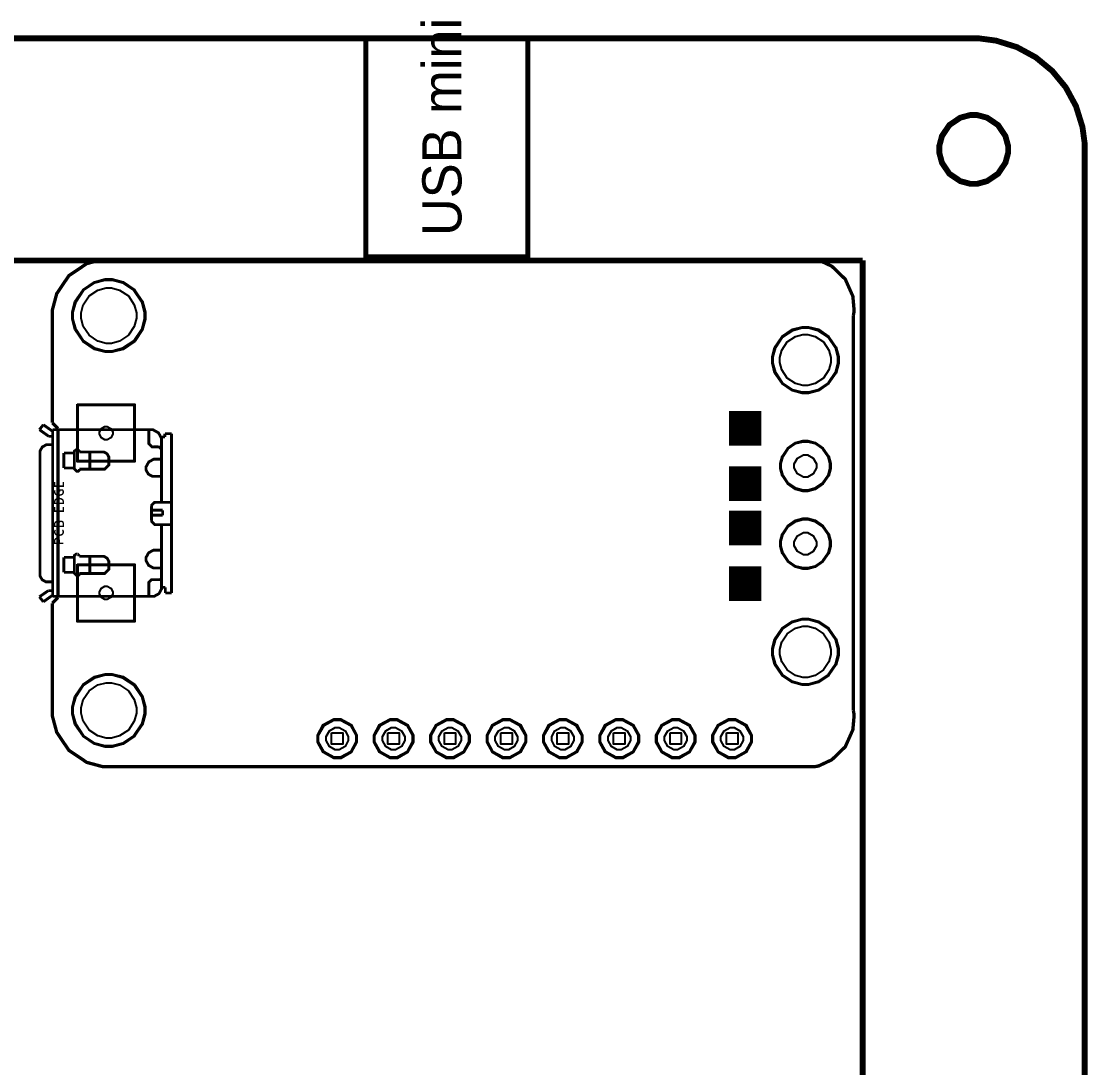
# Model space of a CAD drawing. Extents: x 0 to 4.73, y 0 to 4.02.
# Drawn here: x 2.844 to 4.735, y 1.855 to 3.71 of the extents above; entities that cross this region are included whole.
import ezdxf

# ---------------------------------------------------------------- set-up
doc = ezdxf.new("R2010")
doc.units = 0
doc.layers.get('0').update_dxf_attribs({"linetype": 'CONTINUOUS'})

msp = doc.modelspace()

# ---------------------------------------------------------------- linework, layer by layer
at = {"color": 0, "const_width": 0.010417}
for points in [[(0.20204, 3.68001), (4.53276, 3.68001)], [(4.7296, 3.48318), (4.7296, 3.49311), (4.72558, 3.52289), (4.71408, 3.55985), (4.69596, 3.59326), (4.67193, 3.6224), (4.64279, 3.64643), (4.60938, 3.66456), (4.57243, 3.67606), (4.54264, 3.68001), (4.53276, 3.68001)], [(4.7296, 3.48318), (4.7296, 0.333604)], [(0.398926, 3.28635), (4.33594, 3.28635)], [(4.33594, 3.28635), (4.33594, 0.530436)]]:
    msp.add_lwpolyline(points, dxfattribs=at)
at = {"color": 52, "const_width": 0.009}
msp.add_lwpolyline([(3.45508, 3.29292), (3.45508, 3.68072), (3.74246, 3.68072), (3.74246, 3.29292), (3.45508, 3.29292)], close=True, dxfattribs=at)
at = {"color": 0, "const_width": 0.010417}
msp.add_lwpolyline([(4.59381, 3.48318), (4.59381, 3.48915), (4.58897, 3.50694), (4.5759, 3.52636), (4.55647, 3.53944), (4.53868, 3.54422), (4.53276, 3.54422), (4.52681, 3.54422), (4.509, 3.53944), (4.48958, 3.52636), (4.47651, 3.50694), (4.47174, 3.48915), (4.47174, 3.48318), (4.47174, 3.47726), (4.47651, 3.45947), (4.48958, 3.44006), (4.509, 3.42697), (4.52681, 3.42215), (4.53276, 3.42215), (4.53868, 3.42215), (4.55647, 3.42697), (4.5759, 3.44006), (4.58897, 3.45947), (4.59381, 3.47726), (4.59381, 3.48318)], close=True, dxfattribs=at)
at = {"color": 52, "const_width": 0.005906}
for points in [[(2.9994, 3.28857), (2.98964, 3.28857), (2.96044, 3.28076), (2.92865, 3.25933), (2.90717, 3.22754), (2.89936, 3.19835), (2.89936, 3.18858)], [(4.24935, 3.28857), (2.99935, 3.28857)], [(4.31939, 3.18858), (4.32081, 3.19689), (4.31853, 3.22287), (4.30507, 3.2531), (4.28131, 3.2761), (4.25765, 3.28717), (4.2494, 3.28857)], [(2.89936, 3.18858), (2.89936, 2.99858)], [(4.31933, 2.48856), (4.31933, 3.18858)], [(2.89936, 2.99858), (2.90935, 2.98856)], [(2.90935, 2.98856), (2.90935, 2.68858)], [(2.90935, 2.68858), (2.89936, 2.67854)], [(2.89936, 2.67854), (2.89936, 2.48856)], [(2.89936, 2.48856), (2.89936, 2.47885), (2.90717, 2.44965), (2.92865, 2.41786), (2.96044, 2.39643), (2.98964, 2.38857), (2.9994, 2.38857)], [(4.2494, 2.38857), (4.25765, 2.39003), (4.28131, 2.4011), (4.30507, 2.4241), (4.31853, 2.45432), (4.32081, 2.48031), (4.31939, 2.48856)], [(2.99935, 2.38857), (4.24935, 2.38857)]]:
    msp.add_lwpolyline(points, dxfattribs=at)
at = {"color": 54}
for points in [[(3.0644, 3.18858), (3.0644, 3.18229), (3.05925, 3.16331), (3.04531, 3.14264), (3.02468, 3.12875), (3.00569, 3.12358), (2.9994, 3.12358), (2.99306, 3.12358), (2.97407, 3.12875), (2.9534, 3.14264), (2.93951, 3.16331), (2.9344, 3.18229), (2.9344, 3.18858), (2.9344, 3.19493), (2.93951, 3.21392), (2.9534, 3.23454), (2.97407, 3.24849), (2.99306, 3.25358), (2.9994, 3.25358), (3.00569, 3.25358), (3.02468, 3.24849), (3.04531, 3.23454), (3.05925, 3.21392), (3.0644, 3.19493), (3.0644, 3.18858)], [(3.06239, 3.18858), (3.06239, 3.18251), (3.0574, 3.16411), (3.04389, 3.1441), (3.02387, 3.13058), (3.00549, 3.1256), (2.9994, 3.1256), (2.99322, 3.1256), (2.97483, 3.13058), (2.95481, 3.1441), (2.94135, 3.16411), (2.93642, 3.18251), (2.93642, 3.18858), (2.93642, 3.19472), (2.94135, 3.21311), (2.95481, 3.23313), (2.97483, 3.24664), (2.99322, 3.25157), (2.9994, 3.25157), (3.00549, 3.25157), (3.02387, 3.24664), (3.04389, 3.23313), (3.0574, 3.21311), (3.06239, 3.19472), (3.06239, 3.18858)], [(3.06239, 3.18858), (3.06239, 3.18251), (3.0574, 3.16411), (3.04389, 3.1441), (3.02387, 3.13058), (3.00549, 3.1256), (2.9994, 3.1256), (2.99322, 3.1256), (2.97483, 3.13058), (2.95481, 3.1441), (2.94135, 3.16411), (2.93642, 3.18251), (2.93642, 3.18858), (2.93642, 3.19472), (2.94135, 3.21311), (2.95481, 3.23313), (2.97483, 3.24664), (2.99322, 3.25157), (2.9994, 3.25157), (3.00549, 3.25157), (3.02387, 3.24664), (3.04389, 3.23313), (3.0574, 3.21311), (3.06239, 3.19472), (3.06239, 3.18858)], [(4.29346, 3.10975), (4.29346, 3.104), (4.28879, 3.08675), (4.27615, 3.06799), (4.25738, 3.05533), (4.24013, 3.05067), (4.23438, 3.05067), (4.22863, 3.05067), (4.21137, 3.05533), (4.1926, 3.06799), (4.1799, 3.08675), (4.17529, 3.104), (4.17529, 3.10975), (4.17529, 3.1155), (4.1799, 3.13276), (4.1926, 3.15153), (4.21137, 3.16422), (4.22863, 3.16883), (4.23438, 3.16883), (4.24013, 3.16883), (4.25738, 3.16422), (4.27615, 3.15153), (4.28879, 3.13276), (4.29346, 3.1155), (4.29346, 3.10975)], [(4.29144, 3.10975), (4.29144, 3.10422), (4.28694, 3.08751), (4.27468, 3.06939), (4.25657, 3.05713), (4.2399, 3.05263), (4.23438, 3.05263), (4.22879, 3.05263), (4.21213, 3.05713), (4.19401, 3.06939), (4.18175, 3.08751), (4.17731, 3.10422), (4.17731, 3.10975), (4.17731, 3.11535), (4.18175, 3.132), (4.19401, 3.15013), (4.21213, 3.16237), (4.22879, 3.16683), (4.23438, 3.16683), (4.2399, 3.16683), (4.25657, 3.16237), (4.27468, 3.15013), (4.28694, 3.132), (4.29144, 3.11535), (4.29144, 3.10975)], [(4.29144, 3.10975), (4.29144, 3.10422), (4.28694, 3.08751), (4.27468, 3.06939), (4.25657, 3.05713), (4.2399, 3.05263), (4.23438, 3.05263), (4.22879, 3.05263), (4.21213, 3.05713), (4.19401, 3.06939), (4.18175, 3.08751), (4.17731, 3.10422), (4.17731, 3.10975), (4.17731, 3.11535), (4.18175, 3.132), (4.19401, 3.15013), (4.21213, 3.16237), (4.22879, 3.16683), (4.23438, 3.16683), (4.2399, 3.16683), (4.25657, 3.16237), (4.27468, 3.15013), (4.28694, 3.132), (4.29144, 3.11535), (4.29144, 3.10975)], [(2.94336, 3.03157), (3.04574, 3.03157), (3.04574, 2.92919), (2.94336, 2.92919), (2.94336, 3.03157)], [(2.94536, 3.02957), (3.04372, 3.02957), (3.04372, 2.93115), (2.94536, 2.93115), (2.94536, 3.02957)], [(2.94536, 3.02957), (3.04372, 3.02957), (3.04372, 2.93115), (2.94536, 2.93115), (2.94536, 3.02957)], [(4.2794, 2.92193), (4.2794, 2.91758), (4.27582, 2.90446), (4.26617, 2.89014), (4.25185, 2.88053), (4.23872, 2.87696), (4.23438, 2.87696), (4.22999, 2.87696), (4.21685, 2.88053), (4.20253, 2.89014), (4.19293, 2.90446), (4.1894, 2.91758), (4.1894, 2.92193), (4.1894, 2.92632), (4.19293, 2.93946), (4.20253, 2.95378), (4.21685, 2.96343), (4.22999, 2.96696), (4.23438, 2.96696), (4.23872, 2.96696), (4.25185, 2.96343), (4.26617, 2.95378), (4.27582, 2.93946), (4.2794, 2.92632), (4.2794, 2.92193)], [(4.2774, 2.92193), (4.2774, 2.91775), (4.27399, 2.90522), (4.26476, 2.8916), (4.25108, 2.88238), (4.23856, 2.87896), (4.23438, 2.87896), (4.23014, 2.87896), (4.21761, 2.88238), (4.20394, 2.8916), (4.19476, 2.90522), (4.1914, 2.91775), (4.1914, 2.92193), (4.1914, 2.92617), (4.19476, 2.93869), (4.20394, 2.95236), (4.21761, 2.96158), (4.23014, 2.96496), (4.23438, 2.96496), (4.23856, 2.96496), (4.25108, 2.96158), (4.26476, 2.95236), (4.27399, 2.93869), (4.2774, 2.92617), (4.2774, 2.92193)], [(4.2774, 2.92193), (4.2774, 2.91775), (4.27399, 2.90522), (4.26476, 2.8916), (4.25108, 2.88238), (4.23856, 2.87896), (4.23438, 2.87896), (4.23014, 2.87896), (4.21761, 2.88238), (4.20394, 2.8916), (4.19476, 2.90522), (4.1914, 2.91775), (4.1914, 2.92193), (4.1914, 2.92617), (4.19476, 2.93869), (4.20394, 2.95236), (4.21761, 2.96158), (4.23014, 2.96496), (4.23438, 2.96496), (4.23856, 2.96496), (4.25108, 2.96158), (4.26476, 2.95236), (4.27399, 2.93869), (4.2774, 2.92617), (4.2774, 2.92193)], [(4.2794, 2.78413), (4.2794, 2.77979), (4.27582, 2.76665), (4.26617, 2.75233), (4.25185, 2.74274), (4.23872, 2.73915), (4.23438, 2.73915), (4.22999, 2.73915), (4.21685, 2.74274), (4.20253, 2.75233), (4.19293, 2.76665), (4.1894, 2.77979), (4.1894, 2.78413), (4.1894, 2.78851), (4.19293, 2.80165), (4.20253, 2.81597), (4.21685, 2.82563), (4.22999, 2.82915), (4.23438, 2.82915), (4.23872, 2.82915), (4.25185, 2.82563), (4.26617, 2.81597), (4.27582, 2.80165), (4.2794, 2.78851), (4.2794, 2.78413)], [(4.2774, 2.78413), (4.2774, 2.77994), (4.27399, 2.76742), (4.26476, 2.75379), (4.25108, 2.74457), (4.23856, 2.74115), (4.23438, 2.74115), (4.23014, 2.74115), (4.21761, 2.74457), (4.20394, 2.75379), (4.19476, 2.76742), (4.1914, 2.77994), (4.1914, 2.78413), (4.1914, 2.78836), (4.19476, 2.80089), (4.20394, 2.81456), (4.21761, 2.82379), (4.23014, 2.82715), (4.23438, 2.82715), (4.23856, 2.82715), (4.25108, 2.82379), (4.26476, 2.81456), (4.27399, 2.80089), (4.2774, 2.78836), (4.2774, 2.78413)], [(4.2774, 2.78413), (4.2774, 2.77994), (4.27399, 2.76742), (4.26476, 2.75379), (4.25108, 2.74457), (4.23856, 2.74115), (4.23438, 2.74115), (4.23014, 2.74115), (4.21761, 2.74457), (4.20394, 2.75379), (4.19476, 2.76742), (4.1914, 2.77994), (4.1914, 2.78413), (4.1914, 2.78836), (4.19476, 2.80089), (4.20394, 2.81456), (4.21761, 2.82379), (4.23014, 2.82715), (4.23438, 2.82715), (4.23856, 2.82715), (4.25108, 2.82379), (4.26476, 2.81456), (4.27399, 2.80089), (4.2774, 2.78836), (4.2774, 2.78413)], [(2.94336, 2.74804), (3.04574, 2.74804), (3.04574, 2.64567), (2.94336, 2.64567), (2.94336, 2.74804)], [(2.94536, 2.7461), (3.04372, 2.7461), (3.04372, 2.64768), (2.94536, 2.64768), (2.94536, 2.7461)], [(2.94536, 2.7461), (3.04372, 2.7461), (3.04372, 2.64768), (2.94536, 2.64768), (2.94536, 2.7461)], [(4.29346, 2.59239), (4.29346, 2.58669), (4.28879, 2.56944), (4.27615, 2.55067), (4.25738, 2.53797), (4.24013, 2.53331), (4.23438, 2.53331), (4.22863, 2.53331), (4.21137, 2.53797), (4.1926, 2.55067), (4.1799, 2.56944), (4.17529, 2.58669), (4.17529, 2.59239), (4.17529, 2.59819), (4.1799, 2.61546), (4.1926, 2.63422), (4.21137, 2.64686), (4.22863, 2.65147), (4.23438, 2.65147), (4.24013, 2.65147), (4.25738, 2.64686), (4.27615, 2.63422), (4.28879, 2.61546), (4.29346, 2.59819), (4.29346, 2.59239)], [(4.29144, 2.59239), (4.29144, 2.58686), (4.28694, 2.57021), (4.27468, 2.55208), (4.25657, 2.53982), (4.2399, 2.53532), (4.23438, 2.53532), (4.22879, 2.53532), (4.21213, 2.53982), (4.19401, 2.55208), (4.18175, 2.57021), (4.17731, 2.58686), (4.17731, 2.59239), (4.17731, 2.59799), (4.18175, 2.61464), (4.19401, 2.63282), (4.21213, 2.64507), (4.22879, 2.64953), (4.23438, 2.64953), (4.2399, 2.64953), (4.25657, 2.64507), (4.27468, 2.63282), (4.28694, 2.61464), (4.29144, 2.59799), (4.29144, 2.59239)], [(4.29144, 2.59239), (4.29144, 2.58686), (4.28694, 2.57021), (4.27468, 2.55208), (4.25657, 2.53982), (4.2399, 2.53532), (4.23438, 2.53532), (4.22879, 2.53532), (4.21213, 2.53982), (4.19401, 2.55208), (4.18175, 2.57021), (4.17731, 2.58686), (4.17731, 2.59239), (4.17731, 2.59799), (4.18175, 2.61464), (4.19401, 2.63282), (4.21213, 2.64507), (4.22879, 2.64953), (4.23438, 2.64953), (4.2399, 2.64953), (4.25657, 2.64507), (4.27468, 2.63282), (4.28694, 2.61464), (4.29144, 2.59799), (4.29144, 2.59239)], [(3.0644, 2.48856), (3.0644, 2.48226), (3.05925, 2.46326), (3.04531, 2.44265), (3.02468, 2.42871), (3.00569, 2.42356), (2.9994, 2.42356), (2.99306, 2.42356), (2.97407, 2.42871), (2.9534, 2.44265), (2.93951, 2.46326), (2.9344, 2.48226), (2.9344, 2.48856), (2.9344, 2.4949), (2.93951, 2.51389), (2.9534, 2.53456), (2.97407, 2.54844), (2.99306, 2.55354), (2.9994, 2.55354), (3.00569, 2.55354), (3.02468, 2.54844), (3.04531, 2.53456), (3.05925, 2.51389), (3.0644, 2.4949), (3.0644, 2.48856)], [(3.06239, 2.48856), (3.06239, 2.48247), (3.0574, 2.46408), (3.04389, 2.44407), (3.02387, 2.43056), (3.00549, 2.42557), (2.9994, 2.42557), (2.99322, 2.42557), (2.97483, 2.43056), (2.95481, 2.44407), (2.94135, 2.46408), (2.93642, 2.48247), (2.93642, 2.48856), (2.93642, 2.49474), (2.94135, 2.51313), (2.95481, 2.53315), (2.97483, 2.5466), (2.99322, 2.55154), (2.9994, 2.55154), (3.00549, 2.55154), (3.02387, 2.5466), (3.04389, 2.53315), (3.0574, 2.51313), (3.06239, 2.49474), (3.06239, 2.48856)], [(3.06239, 2.48856), (3.06239, 2.48247), (3.0574, 2.46408), (3.04389, 2.44407), (3.02387, 2.43056), (3.00549, 2.42557), (2.9994, 2.42557), (2.99322, 2.42557), (2.97483, 2.43056), (2.95481, 2.44407), (2.94135, 2.46408), (2.93642, 2.48247), (2.93642, 2.48856), (2.93642, 2.49474), (2.94135, 2.51313), (2.95481, 2.53315), (2.97483, 2.5466), (2.99322, 2.55154), (2.9994, 2.55154), (3.00549, 2.55154), (3.02387, 2.5466), (3.04389, 2.53315), (3.0574, 2.51313), (3.06239, 2.49474), (3.06239, 2.48856)], [(3.4394, 2.43858), (3.4394, 2.4324), (3.42914, 2.41385), (3.4106, 2.4036), (3.4044, 2.4036), (3.39817, 2.4036), (3.37961, 2.41385), (3.36936, 2.4324), (3.36936, 2.43858), (3.36936, 2.44476), (3.37961, 2.46332), (3.39817, 2.47358), (3.4044, 2.47358), (3.4106, 2.47358), (3.42914, 2.46332), (3.4394, 2.44476), (3.4394, 2.43858)], [(3.43739, 2.43858), (3.43739, 2.43278), (3.42768, 2.41525), (3.41021, 2.4056), (3.4044, 2.4056), (3.39854, 2.4056), (3.38103, 2.41525), (3.37136, 2.43278), (3.37136, 2.43858), (3.37136, 2.44444), (3.38103, 2.46192), (3.39854, 2.47157), (3.4044, 2.47157), (3.41021, 2.47157), (3.42768, 2.46192), (3.43739, 2.44444), (3.43739, 2.43858)], [(3.43739, 2.43858), (3.43739, 2.43278), (3.42768, 2.41525), (3.41021, 2.4056), (3.4044, 2.4056), (3.39854, 2.4056), (3.38103, 2.41525), (3.37136, 2.43278), (3.37136, 2.43858), (3.37136, 2.44444), (3.38103, 2.46192), (3.39854, 2.47157), (3.4044, 2.47157), (3.41021, 2.47157), (3.42768, 2.46192), (3.43739, 2.44444), (3.43739, 2.43858)], [(3.53939, 2.43858), (3.53939, 2.4324), (3.52914, 2.41385), (3.51058, 2.4036), (3.50439, 2.4036), (3.49815, 2.4036), (3.4796, 2.41385), (3.4694, 2.4324), (3.4694, 2.43858), (3.4694, 2.44476), (3.4796, 2.46332), (3.49815, 2.47358), (3.50439, 2.47358), (3.51058, 2.47358), (3.52914, 2.46332), (3.53939, 2.44476), (3.53939, 2.43858)], [(3.53737, 2.43858), (3.53737, 2.43278), (3.52772, 2.41525), (3.51019, 2.4056), (3.50439, 2.4056), (3.49854, 2.4056), (3.48101, 2.41525), (3.47136, 2.43278), (3.47136, 2.43858), (3.47136, 2.44444), (3.48101, 2.46192), (3.49854, 2.47157), (3.50439, 2.47157), (3.51019, 2.47157), (3.52772, 2.46192), (3.53737, 2.44444), (3.53737, 2.43858)], [(3.53737, 2.43858), (3.53737, 2.43278), (3.52772, 2.41525), (3.51019, 2.4056), (3.50439, 2.4056), (3.49854, 2.4056), (3.48101, 2.41525), (3.47136, 2.43278), (3.47136, 2.43858), (3.47136, 2.44444), (3.48101, 2.46192), (3.49854, 2.47157), (3.50439, 2.47157), (3.51019, 2.47157), (3.52772, 2.46192), (3.53737, 2.44444), (3.53737, 2.43858)], [(3.63938, 2.43858), (3.63938, 2.4324), (3.62912, 2.41385), (3.61057, 2.4036), (3.60439, 2.4036), (3.59819, 2.4036), (3.57964, 2.41385), (3.56939, 2.4324), (3.56939, 2.43858), (3.56939, 2.44476), (3.57964, 2.46332), (3.59819, 2.47358), (3.60439, 2.47358), (3.61057, 2.47358), (3.62912, 2.46332), (3.63938, 2.44476), (3.63938, 2.43858)], [(3.63737, 2.43858), (3.63737, 2.43278), (3.62771, 2.41525), (3.61019, 2.4056), (3.60439, 2.4056), (3.59853, 2.4056), (3.58106, 2.41525), (3.5714, 2.43278), (3.5714, 2.43858), (3.5714, 2.44444), (3.58106, 2.46192), (3.59853, 2.47157), (3.60439, 2.47157), (3.61019, 2.47157), (3.62771, 2.46192), (3.63737, 2.44444), (3.63737, 2.43858)], [(3.63737, 2.43858), (3.63737, 2.43278), (3.62771, 2.41525), (3.61019, 2.4056), (3.60439, 2.4056), (3.59853, 2.4056), (3.58106, 2.41525), (3.5714, 2.43278), (3.5714, 2.43858), (3.5714, 2.44444), (3.58106, 2.46192), (3.59853, 2.47157), (3.60439, 2.47157), (3.61019, 2.47157), (3.62771, 2.46192), (3.63737, 2.44444), (3.63737, 2.43858)], [(3.73936, 2.43858), (3.73936, 2.4324), (3.72911, 2.41385), (3.71056, 2.4036), (3.70437, 2.4036), (3.69819, 2.4036), (3.67964, 2.41385), (3.66938, 2.4324), (3.66938, 2.43858), (3.66938, 2.44476), (3.67964, 2.46332), (3.69819, 2.47358), (3.70437, 2.47358), (3.71056, 2.47358), (3.72911, 2.46332), (3.73936, 2.44476), (3.73936, 2.43858)], [(3.73736, 2.43858), (3.73736, 2.43278), (3.72771, 2.41525), (3.71018, 2.4056), (3.70437, 2.4056), (3.69851, 2.4056), (3.68104, 2.41525), (3.67139, 2.43278), (3.67139, 2.43858), (3.67139, 2.44444), (3.68104, 2.46192), (3.69851, 2.47157), (3.70437, 2.47157), (3.71018, 2.47157), (3.72771, 2.46192), (3.73736, 2.44444), (3.73736, 2.43858)], [(3.73736, 2.43858), (3.73736, 2.43278), (3.72771, 2.41525), (3.71018, 2.4056), (3.70437, 2.4056), (3.69851, 2.4056), (3.68104, 2.41525), (3.67139, 2.43278), (3.67139, 2.43858), (3.67139, 2.44444), (3.68104, 2.46192), (3.69851, 2.47157), (3.70437, 2.47157), (3.71018, 2.47157), (3.72771, 2.46192), (3.73736, 2.44444), (3.73736, 2.43858)], [(3.83936, 2.43858), (3.83936, 2.4324), (3.8291, 2.41385), (3.81054, 2.4036), (3.80436, 2.4036), (3.79818, 2.4036), (3.77962, 2.41385), (3.76937, 2.4324), (3.76937, 2.43858), (3.76937, 2.44476), (3.77962, 2.46332), (3.79818, 2.47358), (3.80436, 2.47358), (3.81054, 2.47358), (3.8291, 2.46332), (3.83936, 2.44476), (3.83936, 2.43858)], [(3.8374, 2.43858), (3.8374, 2.43278), (3.82769, 2.41525), (3.81017, 2.4056), (3.80436, 2.4056), (3.7985, 2.4056), (3.78103, 2.41525), (3.77138, 2.43278), (3.77138, 2.43858), (3.77138, 2.44444), (3.78103, 2.46192), (3.7985, 2.47157), (3.80436, 2.47157), (3.81017, 2.47157), (3.82769, 2.46192), (3.8374, 2.44444), (3.8374, 2.43858)], [(3.8374, 2.43858), (3.8374, 2.43278), (3.82769, 2.41525), (3.81017, 2.4056), (3.80436, 2.4056), (3.7985, 2.4056), (3.78103, 2.41525), (3.77138, 2.43278), (3.77138, 2.43858), (3.77138, 2.44444), (3.78103, 2.46192), (3.7985, 2.47157), (3.80436, 2.47157), (3.81017, 2.47157), (3.82769, 2.46192), (3.8374, 2.44444), (3.8374, 2.43858)], [(3.9394, 2.43858), (3.9394, 2.4324), (3.92914, 2.41385), (3.9106, 2.4036), (3.9044, 2.4036), (3.89817, 2.4036), (3.87961, 2.41385), (3.86936, 2.4324), (3.86936, 2.43858), (3.86936, 2.44476), (3.87961, 2.46332), (3.89817, 2.47358), (3.9044, 2.47358), (3.9106, 2.47358), (3.92914, 2.46332), (3.9394, 2.44476), (3.9394, 2.43858)], [(3.93739, 2.43858), (3.93739, 2.43278), (3.92768, 2.41525), (3.91021, 2.4056), (3.9044, 2.4056), (3.89854, 2.4056), (3.88103, 2.41525), (3.87136, 2.43278), (3.87136, 2.43858), (3.87136, 2.44444), (3.88103, 2.46192), (3.89854, 2.47157), (3.9044, 2.47157), (3.91021, 2.47157), (3.92768, 2.46192), (3.93739, 2.44444), (3.93739, 2.43858)], [(3.93739, 2.43858), (3.93739, 2.43278), (3.92768, 2.41525), (3.91021, 2.4056), (3.9044, 2.4056), (3.89854, 2.4056), (3.88103, 2.41525), (3.87136, 2.43278), (3.87136, 2.43858), (3.87136, 2.44444), (3.88103, 2.46192), (3.89854, 2.47157), (3.9044, 2.47157), (3.91021, 2.47157), (3.92768, 2.46192), (3.93739, 2.44444), (3.93739, 2.43858)], [(4.03939, 2.43858), (4.03939, 2.4324), (4.02914, 2.41385), (4.01058, 2.4036), (4.00439, 2.4036), (3.99815, 2.4036), (3.9796, 2.41385), (3.9694, 2.4324), (3.9694, 2.43858), (3.9694, 2.44476), (3.9796, 2.46332), (3.99815, 2.47358), (4.00439, 2.47358), (4.01058, 2.47358), (4.02914, 2.46332), (4.03939, 2.44476), (4.03939, 2.43858)], [(4.03738, 2.43858), (4.03738, 2.43278), (4.02772, 2.41525), (4.01019, 2.4056), (4.00439, 2.4056), (3.99854, 2.4056), (3.98101, 2.41525), (3.97136, 2.43278), (3.97136, 2.43858), (3.97136, 2.44444), (3.98101, 2.46192), (3.99854, 2.47157), (4.00439, 2.47157), (4.01019, 2.47157), (4.02772, 2.46192), (4.03738, 2.44444), (4.03738, 2.43858)], [(4.03738, 2.43858), (4.03738, 2.43278), (4.02772, 2.41525), (4.01019, 2.4056), (4.00439, 2.4056), (3.99854, 2.4056), (3.98101, 2.41525), (3.97136, 2.43278), (3.97136, 2.43858), (3.97136, 2.44444), (3.98101, 2.46192), (3.99854, 2.47157), (4.00439, 2.47157), (4.01019, 2.47157), (4.02772, 2.46192), (4.03738, 2.44444), (4.03738, 2.43858)], [(4.13938, 2.43858), (4.13938, 2.4324), (4.12912, 2.41385), (4.11057, 2.4036), (4.10439, 2.4036), (4.09819, 2.4036), (4.07964, 2.41385), (4.06939, 2.4324), (4.06939, 2.43858), (4.06939, 2.44476), (4.07964, 2.46332), (4.09819, 2.47358), (4.10439, 2.47358), (4.11057, 2.47358), (4.12912, 2.46332), (4.13938, 2.44476), (4.13938, 2.43858)], [(4.13737, 2.43858), (4.13737, 2.43278), (4.12771, 2.41525), (4.11019, 2.4056), (4.10439, 2.4056), (4.09853, 2.4056), (4.08106, 2.41525), (4.0714, 2.43278), (4.0714, 2.43858), (4.0714, 2.44444), (4.08106, 2.46192), (4.09853, 2.47157), (4.10439, 2.47157), (4.11019, 2.47157), (4.12771, 2.46192), (4.13737, 2.44444), (4.13737, 2.43858)], [(4.13737, 2.43858), (4.13737, 2.43278), (4.12771, 2.41525), (4.11019, 2.4056), (4.10439, 2.4056), (4.09853, 2.4056), (4.08106, 2.41525), (4.0714, 2.43278), (4.0714, 2.43858), (4.0714, 2.44444), (4.08106, 2.46192), (4.09853, 2.47157), (4.10439, 2.47157), (4.11019, 2.47157), (4.12771, 2.46192), (4.13737, 2.44444), (4.13737, 2.43858)]]:
    msp.add_lwpolyline(points, close=True, dxfattribs=at)
at = {"color": 7}
for points in [[(3.04861, 3.18858), (3.04861, 3.18381), (3.04471, 3.16943), (3.03418, 3.15381), (3.01856, 3.14328), (3.00418, 3.13938), (2.9994, 3.13938), (2.99457, 3.13938), (2.98019, 3.14328), (2.96457, 3.15381), (2.95404, 3.16943), (2.95019, 3.18381), (2.95019, 3.18858), (2.95019, 3.19342), (2.95404, 3.20779), (2.96457, 3.22342), (2.98019, 3.23394), (2.99457, 3.23779), (2.9994, 3.23779), (3.00418, 3.23779), (3.01856, 3.23394), (3.03418, 3.22342), (3.04471, 3.20779), (3.04861, 3.19342), (3.04861, 3.18858)], [(3.04861, 3.18858), (3.04861, 3.18381), (3.04471, 3.16943), (3.03418, 3.15381), (3.01856, 3.14328), (3.00418, 3.13938), (2.9994, 3.13938), (2.99457, 3.13938), (2.98019, 3.14328), (2.96457, 3.15381), (2.95404, 3.16943), (2.95019, 3.18381), (2.95019, 3.18858), (2.95019, 3.19342), (2.95404, 3.20779), (2.96457, 3.22342), (2.98019, 3.23394), (2.99457, 3.23779), (2.9994, 3.23779), (3.00418, 3.23779), (3.01856, 3.23394), (3.03418, 3.22342), (3.04471, 3.20779), (3.04861, 3.19342), (3.04861, 3.18858)], [(4.27968, 3.10975), (4.27968, 3.10536), (4.2761, 3.09218), (4.26639, 3.07775), (4.25196, 3.06803), (4.23876, 3.06446), (4.23438, 3.06446), (4.22993, 3.06446), (4.21674, 3.06803), (4.20236, 3.07775), (4.19265, 3.09218), (4.18913, 3.10536), (4.18913, 3.10975), (4.18913, 3.11421), (4.19265, 3.12739), (4.20236, 3.14176), (4.21674, 3.15147), (4.22993, 3.155), (4.23438, 3.155), (4.23876, 3.155), (4.25196, 3.15147), (4.26639, 3.14176), (4.2761, 3.12739), (4.27968, 3.11421), (4.27968, 3.10975)], [(4.27968, 3.10975), (4.27968, 3.10536), (4.2761, 3.09218), (4.26639, 3.07775), (4.25196, 3.06803), (4.23876, 3.06446), (4.23438, 3.06446), (4.22993, 3.06446), (4.21674, 3.06803), (4.20236, 3.07775), (4.19265, 3.09218), (4.18913, 3.10536), (4.18913, 3.10975), (4.18913, 3.11421), (4.19265, 3.12739), (4.20236, 3.14176), (4.21674, 3.15147), (4.22993, 3.155), (4.23438, 3.155), (4.23876, 3.155), (4.25196, 3.15147), (4.26639, 3.14176), (4.2761, 3.12739), (4.27968, 3.11421), (4.27968, 3.10975)], [(4.14638, 2.98888), (4.14638, 2.98562), (4.1409, 2.97569), (4.13097, 2.97017), (4.12771, 2.97017), (4.12435, 2.97017), (4.11442, 2.97569), (4.109, 2.98562), (4.109, 2.98888), (4.109, 2.99219), (4.11442, 3.00211), (4.12435, 3.0076), (4.12771, 3.0076), (4.13097, 3.0076), (4.1409, 3.00211), (4.14638, 2.99219), (4.14638, 2.98888)], [(4.14638, 2.98888), (4.14638, 2.98562), (4.1409, 2.97569), (4.13097, 2.97017), (4.12771, 2.97017), (4.12435, 2.97017), (4.11442, 2.97569), (4.109, 2.98562), (4.109, 2.98888), (4.109, 2.99219), (4.11442, 3.00211), (4.12435, 3.0076), (4.12771, 3.0076), (4.13097, 3.0076), (4.1409, 3.00211), (4.14638, 2.99219), (4.14638, 2.98888)], [(3.0064, 2.98031), (3.0064, 2.97825), (3.00293, 2.97194), (2.99664, 2.96847), (2.99457, 2.96847), (2.99246, 2.96847), (2.98622, 2.97194), (2.98275, 2.97825), (2.98275, 2.98031), (2.98275, 2.98242), (2.98622, 2.98867), (2.99246, 2.99214), (2.99457, 2.99214), (2.99664, 2.99214), (3.00293, 2.98867), (3.0064, 2.98242), (3.0064, 2.98031)], [(3.0064, 2.98031), (3.0064, 2.97825), (3.00293, 2.97194), (2.99664, 2.96847), (2.99457, 2.96847), (2.99246, 2.96847), (2.98622, 2.97194), (2.98275, 2.97825), (2.98275, 2.98031), (2.98275, 2.98242), (2.98622, 2.98867), (2.99246, 2.99214), (2.99457, 2.99214), (2.99664, 2.99214), (3.00293, 2.98867), (3.0064, 2.98242), (3.0064, 2.98031)], [(4.25407, 2.92193), (4.25407, 2.91846), (4.24826, 2.90804), (4.23785, 2.90224), (4.23438, 2.90224), (4.23085, 2.90224), (4.22043, 2.90804), (4.21468, 2.91846), (4.21468, 2.92193), (4.21468, 2.92546), (4.22043, 2.93587), (4.23085, 2.94162), (4.23438, 2.94162), (4.23785, 2.94162), (4.24826, 2.93587), (4.25407, 2.92546), (4.25407, 2.92193)], [(4.25407, 2.92193), (4.25407, 2.91846), (4.24826, 2.90804), (4.23785, 2.90224), (4.23438, 2.90224), (4.23085, 2.90224), (4.22043, 2.90804), (4.21468, 2.91846), (4.21468, 2.92193), (4.21468, 2.92546), (4.22043, 2.93587), (4.23085, 2.94162), (4.23438, 2.94162), (4.23785, 2.94162), (4.24826, 2.93587), (4.25407, 2.92546), (4.25407, 2.92193)], [(4.14638, 2.89046), (4.14638, 2.88715), (4.1409, 2.87722), (4.13097, 2.87175), (4.12771, 2.87175), (4.12435, 2.87175), (4.11442, 2.87722), (4.109, 2.88715), (4.109, 2.89046), (4.109, 2.89378), (4.11442, 2.90369), (4.12435, 2.90913), (4.12771, 2.90913), (4.13097, 2.90913), (4.1409, 2.90369), (4.14638, 2.89378), (4.14638, 2.89046)], [(4.14638, 2.89046), (4.14638, 2.88715), (4.1409, 2.87722), (4.13097, 2.87175), (4.12771, 2.87175), (4.12435, 2.87175), (4.11442, 2.87722), (4.109, 2.88715), (4.109, 2.89046), (4.109, 2.89378), (4.11442, 2.90369), (4.12435, 2.90913), (4.12771, 2.90913), (4.13097, 2.90913), (4.1409, 2.90369), (4.14638, 2.89378), (4.14638, 2.89046)], [(4.14638, 2.81168), (4.14638, 2.80843), (4.1409, 2.7985), (4.13097, 2.79303), (4.12771, 2.79303), (4.12435, 2.79303), (4.11442, 2.7985), (4.109, 2.80843), (4.109, 2.81168), (4.109, 2.81506), (4.11442, 2.82497), (4.12435, 2.8304), (4.12771, 2.8304), (4.13097, 2.8304), (4.1409, 2.82497), (4.14638, 2.81506), (4.14638, 2.81168)], [(4.14638, 2.81168), (4.14638, 2.80843), (4.1409, 2.7985), (4.13097, 2.79303), (4.12771, 2.79303), (4.12435, 2.79303), (4.11442, 2.7985), (4.109, 2.80843), (4.109, 2.81168), (4.109, 2.81506), (4.11442, 2.82497), (4.12435, 2.8304), (4.12771, 2.8304), (4.13097, 2.8304), (4.1409, 2.82497), (4.14638, 2.81506), (4.14638, 2.81168)], [(4.25407, 2.78413), (4.25407, 2.78065), (4.24826, 2.77024), (4.23785, 2.76443), (4.23438, 2.76443), (4.23085, 2.76443), (4.22043, 2.77024), (4.21468, 2.78065), (4.21468, 2.78413), (4.21468, 2.78765), (4.22043, 2.79807), (4.23085, 2.80382), (4.23438, 2.80382), (4.23785, 2.80382), (4.24826, 2.79807), (4.25407, 2.78765), (4.25407, 2.78413)], [(4.25407, 2.78413), (4.25407, 2.78065), (4.24826, 2.77024), (4.23785, 2.76443), (4.23438, 2.76443), (4.23085, 2.76443), (4.22043, 2.77024), (4.21468, 2.78065), (4.21468, 2.78413), (4.21468, 2.78765), (4.22043, 2.79807), (4.23085, 2.80382), (4.23438, 2.80382), (4.23785, 2.80382), (4.24826, 2.79807), (4.25407, 2.78765), (4.25407, 2.78413)], [(4.14638, 2.71326), (4.14638, 2.71001), (4.1409, 2.70008), (4.13097, 2.69456), (4.12771, 2.69456), (4.12435, 2.69456), (4.11442, 2.70008), (4.109, 2.71001), (4.109, 2.71326), (4.109, 2.71658), (4.11442, 2.72651), (4.12435, 2.73199), (4.12771, 2.73199), (4.13097, 2.73199), (4.1409, 2.72651), (4.14638, 2.71658), (4.14638, 2.71326)], [(4.14638, 2.71326), (4.14638, 2.71001), (4.1409, 2.70008), (4.13097, 2.69456), (4.12771, 2.69456), (4.12435, 2.69456), (4.11442, 2.70008), (4.109, 2.71001), (4.109, 2.71326), (4.109, 2.71658), (4.11442, 2.72651), (4.12435, 2.73199), (4.12771, 2.73199), (4.13097, 2.73199), (4.1409, 2.72651), (4.14638, 2.71658), (4.14638, 2.71326)], [(3.0064, 2.69683), (3.0064, 2.69476), (3.00293, 2.68853), (2.99664, 2.68506), (2.99457, 2.68506), (2.99246, 2.68506), (2.98622, 2.68853), (2.98275, 2.69476), (2.98275, 2.69683), (2.98275, 2.69894), (2.98622, 2.70518), (2.99246, 2.70865), (2.99457, 2.70865), (2.99664, 2.70865), (3.00293, 2.70518), (3.0064, 2.69894), (3.0064, 2.69683)], [(3.0064, 2.69683), (3.0064, 2.69476), (3.00293, 2.68853), (2.99664, 2.68506), (2.99457, 2.68506), (2.99246, 2.68506), (2.98622, 2.68853), (2.98275, 2.69476), (2.98275, 2.69683), (2.98275, 2.69894), (2.98622, 2.70518), (2.99246, 2.70865), (2.99457, 2.70865), (2.99664, 2.70865), (3.00293, 2.70518), (3.0064, 2.69894), (3.0064, 2.69683)], [(4.27968, 2.59239), (4.27968, 2.588), (4.2761, 2.57482), (4.26639, 2.56044), (4.25196, 2.55072), (4.23876, 2.54715), (4.23438, 2.54715), (4.22993, 2.54715), (4.21674, 2.55072), (4.20236, 2.56044), (4.19265, 2.57482), (4.18913, 2.588), (4.18913, 2.59239), (4.18913, 2.59685), (4.19265, 2.61003), (4.20236, 2.62446), (4.21674, 2.63417), (4.22993, 2.63769), (4.23438, 2.63769), (4.23876, 2.63769), (4.25196, 2.63417), (4.26639, 2.62446), (4.2761, 2.61003), (4.27968, 2.59685), (4.27968, 2.59239)], [(4.27968, 2.59239), (4.27968, 2.588), (4.2761, 2.57482), (4.26639, 2.56044), (4.25196, 2.55072), (4.23876, 2.54715), (4.23438, 2.54715), (4.22993, 2.54715), (4.21674, 2.55072), (4.20236, 2.56044), (4.19265, 2.57482), (4.18913, 2.588), (4.18913, 2.59239), (4.18913, 2.59685), (4.19265, 2.61003), (4.20236, 2.62446), (4.21674, 2.63417), (4.22993, 2.63769), (4.23438, 2.63769), (4.23876, 2.63769), (4.25196, 2.63417), (4.26639, 2.62446), (4.2761, 2.61003), (4.27968, 2.59685), (4.27968, 2.59239)], [(3.04861, 2.48856), (3.04861, 2.48378), (3.04471, 2.4694), (3.03418, 2.45378), (3.01856, 2.44325), (3.00418, 2.43935), (2.9994, 2.43935), (2.99457, 2.43935), (2.98019, 2.44325), (2.96457, 2.45378), (2.95404, 2.4694), (2.95019, 2.48378), (2.95019, 2.48856), (2.95019, 2.49337), (2.95404, 2.50776), (2.96457, 2.52339), (2.98019, 2.5339), (2.99457, 2.53776), (2.9994, 2.53776), (3.00418, 2.53776), (3.01856, 2.5339), (3.03418, 2.52339), (3.04471, 2.50776), (3.04861, 2.49337), (3.04861, 2.48856)], [(3.04861, 2.48856), (3.04861, 2.48378), (3.04471, 2.4694), (3.03418, 2.45378), (3.01856, 2.44325), (3.00418, 2.43935), (2.9994, 2.43935), (2.99457, 2.43935), (2.98019, 2.44325), (2.96457, 2.45378), (2.95404, 2.4694), (2.95019, 2.48378), (2.95019, 2.48856), (2.95019, 2.49337), (2.95404, 2.50776), (2.96457, 2.52339), (2.98019, 2.5339), (2.99457, 2.53776), (2.9994, 2.53776), (3.00418, 2.53776), (3.01856, 2.5339), (3.03418, 2.52339), (3.04471, 2.50776), (3.04861, 2.49337), (3.04861, 2.48856)], [(3.42404, 2.43858), (3.42404, 2.43511), (3.41829, 2.42469), (3.40788, 2.41889), (3.4044, 2.41889), (3.40088, 2.41889), (3.39046, 2.42469), (3.38471, 2.43511), (3.38471, 2.43858), (3.38471, 2.44211), (3.39046, 2.45253), (3.40088, 2.45828), (3.4044, 2.45828), (3.40788, 2.45828), (3.41829, 2.45253), (3.42404, 2.44211), (3.42404, 2.43858)], [(3.42404, 2.43858), (3.42404, 2.43511), (3.41829, 2.42469), (3.40788, 2.41889), (3.4044, 2.41889), (3.40088, 2.41889), (3.39046, 2.42469), (3.38471, 2.43511), (3.38471, 2.43858), (3.38471, 2.44211), (3.39046, 2.45253), (3.40088, 2.45828), (3.4044, 2.45828), (3.40788, 2.45828), (3.41829, 2.45253), (3.42404, 2.44211), (3.42404, 2.43858)], [(3.52408, 2.43858), (3.52408, 2.43511), (3.51828, 2.42469), (3.50786, 2.41889), (3.50439, 2.41889), (3.50088, 2.41889), (3.49046, 2.42469), (3.48469, 2.43511), (3.48469, 2.43858), (3.48469, 2.44211), (3.49046, 2.45253), (3.50088, 2.45828), (3.50439, 2.45828), (3.50786, 2.45828), (3.51828, 2.45253), (3.52408, 2.44211), (3.52408, 2.43858)], [(3.52408, 2.43858), (3.52408, 2.43511), (3.51828, 2.42469), (3.50786, 2.41889), (3.50439, 2.41889), (3.50088, 2.41889), (3.49046, 2.42469), (3.48469, 2.43511), (3.48469, 2.43858), (3.48469, 2.44211), (3.49046, 2.45253), (3.50088, 2.45828), (3.50439, 2.45828), (3.50786, 2.45828), (3.51828, 2.45253), (3.52408, 2.44211), (3.52408, 2.43858)], [(3.62408, 2.43858), (3.62408, 2.43511), (3.61828, 2.42469), (3.60786, 2.41889), (3.60439, 2.41889), (3.60086, 2.41889), (3.59044, 2.42469), (3.58469, 2.43511), (3.58469, 2.43858), (3.58469, 2.44211), (3.59044, 2.45253), (3.60086, 2.45828), (3.60439, 2.45828), (3.60786, 2.45828), (3.61828, 2.45253), (3.62408, 2.44211), (3.62408, 2.43858)], [(3.62408, 2.43858), (3.62408, 2.43511), (3.61828, 2.42469), (3.60786, 2.41889), (3.60439, 2.41889), (3.60086, 2.41889), (3.59044, 2.42469), (3.58469, 2.43511), (3.58469, 2.43858), (3.58469, 2.44211), (3.59044, 2.45253), (3.60086, 2.45828), (3.60439, 2.45828), (3.60786, 2.45828), (3.61828, 2.45253), (3.62408, 2.44211), (3.62408, 2.43858)], [(3.72407, 2.43858), (3.72407, 2.43511), (3.71826, 2.42469), (3.70785, 2.41889), (3.70437, 2.41889), (3.70085, 2.41889), (3.69043, 2.42469), (3.68468, 2.43511), (3.68468, 2.43858), (3.68468, 2.44211), (3.69043, 2.45253), (3.70085, 2.45828), (3.70437, 2.45828), (3.70785, 2.45828), (3.71826, 2.45253), (3.72407, 2.44211), (3.72407, 2.43858)], [(3.72407, 2.43858), (3.72407, 2.43511), (3.71826, 2.42469), (3.70785, 2.41889), (3.70437, 2.41889), (3.70085, 2.41889), (3.69043, 2.42469), (3.68468, 2.43511), (3.68468, 2.43858), (3.68468, 2.44211), (3.69043, 2.45253), (3.70085, 2.45828), (3.70437, 2.45828), (3.70785, 2.45828), (3.71826, 2.45253), (3.72407, 2.44211), (3.72407, 2.43858)], [(3.82406, 2.43858), (3.82406, 2.43511), (3.81825, 2.42469), (3.80783, 2.41889), (3.80436, 2.41889), (3.80089, 2.41889), (3.79047, 2.42469), (3.78472, 2.43511), (3.78472, 2.43858), (3.78472, 2.44211), (3.79047, 2.45253), (3.80089, 2.45828), (3.80436, 2.45828), (3.80783, 2.45828), (3.81825, 2.45253), (3.82406, 2.44211), (3.82406, 2.43858)], [(3.82406, 2.43858), (3.82406, 2.43511), (3.81825, 2.42469), (3.80783, 2.41889), (3.80436, 2.41889), (3.80089, 2.41889), (3.79047, 2.42469), (3.78472, 2.43511), (3.78472, 2.43858), (3.78472, 2.44211), (3.79047, 2.45253), (3.80089, 2.45828), (3.80436, 2.45828), (3.80783, 2.45828), (3.81825, 2.45253), (3.82406, 2.44211), (3.82406, 2.43858)], [(3.92404, 2.43858), (3.92404, 2.43511), (3.91829, 2.42469), (3.90788, 2.41889), (3.9044, 2.41889), (3.90088, 2.41889), (3.89046, 2.42469), (3.88471, 2.43511), (3.88471, 2.43858), (3.88471, 2.44211), (3.89046, 2.45253), (3.90088, 2.45828), (3.9044, 2.45828), (3.90788, 2.45828), (3.91829, 2.45253), (3.92404, 2.44211), (3.92404, 2.43858)], [(3.92404, 2.43858), (3.92404, 2.43511), (3.91829, 2.42469), (3.90788, 2.41889), (3.9044, 2.41889), (3.90088, 2.41889), (3.89046, 2.42469), (3.88471, 2.43511), (3.88471, 2.43858), (3.88471, 2.44211), (3.89046, 2.45253), (3.90088, 2.45828), (3.9044, 2.45828), (3.90788, 2.45828), (3.91829, 2.45253), (3.92404, 2.44211), (3.92404, 2.43858)], [(4.02408, 2.43858), (4.02408, 2.43511), (4.01828, 2.42469), (4.00786, 2.41889), (4.00439, 2.41889), (4.00087, 2.41889), (3.99046, 2.42469), (3.98469, 2.43511), (3.98469, 2.43858), (3.98469, 2.44211), (3.99046, 2.45253), (4.00087, 2.45828), (4.00439, 2.45828), (4.00786, 2.45828), (4.01828, 2.45253), (4.02408, 2.44211), (4.02408, 2.43858)], [(4.02408, 2.43858), (4.02408, 2.43511), (4.01828, 2.42469), (4.00786, 2.41889), (4.00439, 2.41889), (4.00087, 2.41889), (3.99046, 2.42469), (3.98469, 2.43511), (3.98469, 2.43858), (3.98469, 2.44211), (3.99046, 2.45253), (4.00087, 2.45828), (4.00439, 2.45828), (4.00786, 2.45828), (4.01828, 2.45253), (4.02408, 2.44211), (4.02408, 2.43858)], [(4.12408, 2.43858), (4.12408, 2.43511), (4.11828, 2.42469), (4.10786, 2.41889), (4.10439, 2.41889), (4.10086, 2.41889), (4.09044, 2.42469), (4.08469, 2.43511), (4.08469, 2.43858), (4.08469, 2.44211), (4.09044, 2.45253), (4.10086, 2.45828), (4.10439, 2.45828), (4.10786, 2.45828), (4.11828, 2.45253), (4.12408, 2.44211), (4.12408, 2.43858)], [(4.12408, 2.43858), (4.12408, 2.43511), (4.11828, 2.42469), (4.10786, 2.41889), (4.10439, 2.41889), (4.10086, 2.41889), (4.09044, 2.42469), (4.08469, 2.43511), (4.08469, 2.43858), (4.08469, 2.44211), (4.09044, 2.45253), (4.10086, 2.45828), (4.10439, 2.45828), (4.10786, 2.45828), (4.11828, 2.45253), (4.12408, 2.44211), (4.12408, 2.43858)]]:
    msp.add_lwpolyline(points, close=True, dxfattribs=at)
at = {"color": 54}
for points, const_width in [([(4.15636, 2.98888), (4.09896, 2.98888)], 0.061401), ([(4.15636, 2.98888), (4.09896, 2.98888)], 0.057402), ([(4.15636, 2.98888), (4.09896, 2.98888)], 0.057402), ([(4.15636, 2.89046), (4.09896, 2.89046)], 0.061401), ([(4.15636, 2.89046), (4.09896, 2.89046)], 0.057402), ([(4.15636, 2.89046), (4.09896, 2.89046)], 0.057402), ([(4.15636, 2.81179), (4.09896, 2.81179)], 0.061401), ([(4.15636, 2.81179), (4.09896, 2.81179)], 0.057402), ([(4.15636, 2.81179), (4.09896, 2.81179)], 0.057402), ([(4.15636, 2.71338), (4.09896, 2.71338)], 0.061401), ([(4.15636, 2.71338), (4.09896, 2.71338)], 0.057402), ([(4.15636, 2.71338), (4.09896, 2.71338)], 0.057402)]:
    msp.add_lwpolyline(points, dxfattribs=dict(at, const_width=const_width))
at = {"color": 253}
for points, const_width in [([(2.88336, 2.99507), (2.87646, 2.98628)], 0.005), ([(2.87646, 2.98628), (2.89312, 2.97444)], 0.005), ([(2.88336, 2.99507), (2.90007, 2.98329)], 0.005), ([(2.90007, 2.98628), (2.90007, 2.98329)], 0.005), ([(3.07422, 2.98628), (2.90007, 2.98628)], 0.005), ([(3.07036, 2.98529), (3.07036, 2.9636)], 0.005), ([(3.09299, 2.9675), (3.09299, 2.97086), (3.08751, 2.98079), (3.07758, 2.98622), (3.07433, 2.98622)], 0.005), ([(2.89312, 2.97444), (2.90007, 2.97444)], 0.005), ([(2.90007, 2.98329), (2.90007, 2.97444)], 0.005), ([(2.90007, 2.97444), (2.90007, 2.95969)], 0.005), ([(3.09293, 2.94988), (3.09293, 2.96756)], 0.005), ([(3.09397, 2.97347), (3.09885, 2.97347)], 0.005), ([(3.09885, 2.97939), (3.11062, 2.97939)], 0.005), ([(3.09885, 2.97347), (3.09885, 2.97939)], 0.005), ([(3.11062, 2.97939), (3.11062, 2.85736)], 0.005), ([(2.89122, 2.95964), (2.88878, 2.95964), (2.88146, 2.95562), (2.87744, 2.94829), (2.87744, 2.94586)], 0.005), ([(2.90007, 2.95969), (2.89117, 2.95969)], 0.005), ([(2.90007, 2.95969), (2.90007, 2.71658)], 0.005), ([(2.93842, 2.94488), (2.93842, 2.94786)], 0.005), ([(2.94243, 2.95079), (2.94194, 2.9509), (2.93853, 2.94829), (2.93847, 2.94781)], 0.005), ([(2.94233, 2.95085), (2.94336, 2.95085)], 0.005), ([(2.94732, 2.94683), (2.94732, 2.94786), (2.94439, 2.95079), (2.94342, 2.95079)], 0.005), ([(2.94726, 2.94689), (2.96593, 2.94689)], 0.005), ([(2.96593, 2.94689), (2.96593, 2.91737)], 0.005), ([(2.96593, 2.94689), (2.98867, 2.94689)], 0.005), ([(2.99951, 2.93604), (2.99951, 2.93799), (2.99631, 2.94368), (2.99056, 2.94683), (2.98867, 2.94683)], 0.005), ([(3.07036, 2.9636), (3.07036, 2.96164), (3.07622, 2.95574), (3.07824, 2.95574)], 0.005), ([(3.07824, 2.95578), (3.08703, 2.95578)], 0.005), ([(3.09299, 2.94982), (3.09299, 2.95133), (3.08854, 2.95574), (3.08708, 2.95574)], 0.005), ([(3.09293, 2.94988), (3.09293, 2.93707)], 0.005), ([(2.87744, 2.94586), (2.87744, 2.72939)], 0.005), ([(2.91976, 2.94488), (2.93842, 2.94488)], 0.005), ([(2.91976, 2.91835), (2.91976, 2.94488)], 0.005), ([(2.93842, 2.94488), (2.93842, 2.91737)], 0.005), ([(2.99946, 2.93608), (2.99946, 2.92617)], 0.005), ([(3.08219, 2.93403), (3.07921, 2.93403), (3.07032, 2.92914), (3.06543, 2.92031), (3.06543, 2.91732)], 0.005), ([(3.09006, 2.93408), (3.08214, 2.93408)], 0.005), ([(3.09006, 2.93403), (3.09076, 2.93403), (3.09299, 2.93631), (3.09299, 2.93701)], 0.005), ([(3.09293, 2.9036), (3.09293, 2.93707)], 0.005), ([(2.93842, 2.91835), (2.91976, 2.91835)], 0.005), ([(2.93847, 2.91829), (2.93847, 2.91683), (2.94287, 2.91237), (2.94439, 2.91237)], 0.005), ([(2.94439, 2.91237), (2.9451, 2.91237), (2.94732, 2.91465), (2.94732, 2.91536)], 0.005), ([(2.94726, 2.91639), (2.94726, 2.91536)], 0.005), ([(2.98964, 2.91639), (2.94726, 2.91639)], 0.005), ([(2.98964, 2.91635), (2.99208, 2.91635), (2.99951, 2.92372), (2.99951, 2.92617)], 0.005), ([(3.06543, 2.91732), (3.06543, 2.91493), (3.06944, 2.90761), (3.07676, 2.90354), (3.07921, 2.90354)], 0.005), ([(2.91872, 2.89328), (2.91872, 2.88607), (2.90354, 2.88607), (2.90354, 2.89328)], 0.00256), ([(3.07915, 2.9036), (3.09293, 2.9036)], 0.005), ([(3.09293, 2.85736), (3.09293, 2.9036)], 0.005), ([(2.90424, 2.87879), (2.90354, 2.87739), (2.90354, 2.87517), (2.90424, 2.87299), (2.90576, 2.87158), (2.90713, 2.87088), (2.91004, 2.87007), (2.91222, 2.87007), (2.91515, 2.87088), (2.91656, 2.87158), (2.91803, 2.87299), (2.91872, 2.87517), (2.91872, 2.87657), (2.91803, 2.87879), (2.91726, 2.87944), (2.91222, 2.87944), (2.91222, 2.87657)], 0.00256), ([(2.91075, 2.88607), (2.91075, 2.89106)], 0.00256), ([(3.08219, 2.85726), (3.08046, 2.85726), (3.07531, 2.85211), (3.07531, 2.85038)], 0.005), ([(3.08214, 2.85736), (3.09293, 2.85736)], 0.005), ([(3.09293, 2.85736), (3.11062, 2.85736)], 0.005), ([(3.11062, 2.85736), (3.11062, 2.81799)], 0.005), ([(2.91872, 2.84907), (2.91872, 2.84185), (2.90354, 2.84185), (2.90354, 2.84907)], 0.00256), ([(2.91075, 2.84185), (2.91075, 2.84694)], 0.00256), ([(3.07525, 2.82585), (3.07525, 2.85047)], 0.005), ([(3.07622, 2.84358), (3.09494, 2.84358)], 0.005), ([(3.09494, 2.83469), (3.07622, 2.83469)], 0.005), ([(3.09494, 2.84358), (3.09494, 2.83469)], 0.005), ([(2.91075, 2.82015), (2.91157, 2.82238), (2.91222, 2.82308), (2.91363, 2.82379), (2.91585, 2.82379), (2.91726, 2.82308), (2.91803, 2.82238), (2.91872, 2.82086), (2.91872, 2.81506), (2.90354, 2.81506), (2.90354, 2.82015), (2.90424, 2.82156), (2.90494, 2.82238), (2.90647, 2.82308), (2.90782, 2.82308), (2.90935, 2.82238), (2.91004, 2.82156), (2.91075, 2.82015), (2.91075, 2.81506)], 0.00256), ([(3.07531, 2.82579), (3.07531, 2.82383), (3.08117, 2.81793), (3.08317, 2.81793)], 0.005), ([(3.09293, 2.81799), (3.08311, 2.81799)], 0.005), ([(3.11062, 2.81799), (3.09293, 2.81799)], 0.005), ([(3.09293, 2.77268), (3.09293, 2.81799)], 0.005), ([(3.11062, 2.81799), (3.11062, 2.69689)], 0.005), ([(2.91726, 2.8086), (2.91803, 2.80789), (2.91872, 2.80567), (2.91872, 2.80425), (2.91803, 2.80208), (2.91656, 2.80057), (2.91515, 2.79986), (2.91222, 2.79915), (2.91004, 2.79915), (2.90713, 2.79986), (2.90576, 2.80057), (2.90424, 2.80208), (2.90354, 2.80425), (2.90354, 2.80567), (2.90424, 2.80789), (2.90494, 2.8086)], 0.00256), ([(2.91872, 2.78467), (2.90354, 2.78467), (2.90354, 2.79047), (2.90424, 2.79199), (2.90494, 2.79269), (2.90647, 2.79335), (2.90864, 2.79335), (2.91004, 2.79269), (2.91075, 2.79199), (2.91157, 2.79047), (2.91157, 2.78467)], 0.00256), ([(2.91976, 2.75988), (2.93842, 2.75988)], 0.005), ([(2.91976, 2.73329), (2.91976, 2.75988)], 0.005), ([(2.93842, 2.75988), (2.93842, 2.76286)], 0.005), ([(2.93842, 2.75988), (2.93842, 2.73236)], 0.005), ([(2.94243, 2.76574), (2.94194, 2.76585), (2.93853, 2.76329), (2.93847, 2.76281)], 0.005), ([(2.94233, 2.76579), (2.94336, 2.76579)], 0.005), ([(2.94732, 2.76183), (2.94732, 2.76281), (2.94439, 2.76574), (2.94342, 2.76574)], 0.005), ([(2.94726, 2.76187), (2.96593, 2.76187)], 0.005), ([(2.96593, 2.76187), (2.96593, 2.73236)], 0.005), ([(2.96593, 2.76187), (2.98867, 2.76187)], 0.005), ([(2.99951, 2.75097), (2.99951, 2.75293), (2.99631, 2.75868), (2.99056, 2.76183), (2.98867, 2.76183)], 0.005), ([(3.08122, 2.77262), (3.0784, 2.77262), (3.07004, 2.76801), (3.06543, 2.75971), (3.06543, 2.75689)], 0.005), ([(3.09293, 2.77268), (3.08117, 2.77268)], 0.005), ([(3.09293, 2.74115), (3.09293, 2.77268)], 0.005), ([(2.98964, 2.73128), (2.99208, 2.73128), (2.99951, 2.73872), (2.99951, 2.74115)], 0.005), ([(2.99946, 2.75108), (2.99946, 2.74115)], 0.005), ([(3.06543, 2.75689), (3.06543, 2.75412), (3.07004, 2.74576), (3.0784, 2.74115), (3.08122, 2.74115)], 0.005), ([(3.08117, 2.74115), (3.09293, 2.74115)], 0.005), ([(3.09293, 2.74115), (3.09293, 2.72347)], 0.005), ([(2.87744, 2.72933), (2.87744, 2.72711), (2.88118, 2.72032), (2.88797, 2.71653), (2.89025, 2.71653)], 0.005), ([(2.93842, 2.73329), (2.91976, 2.73329)], 0.005), ([(2.93847, 2.73329), (2.93847, 2.73182), (2.94287, 2.72738), (2.94439, 2.72738)], 0.005), ([(2.94439, 2.72738), (2.94476, 2.72738), (2.94732, 2.7296), (2.94732, 2.73031)], 0.005), ([(2.94726, 2.73139), (2.94726, 2.73036)], 0.005), ([(2.98964, 2.73139), (2.94726, 2.73139)], 0.005), ([(3.07726, 2.72049), (3.07553, 2.72049), (3.07036, 2.71533), (3.07036, 2.7136)], 0.005), ([(3.09006, 2.72049), (3.07726, 2.72049)], 0.005), ([(3.09006, 2.72049), (3.09076, 2.72049), (3.09299, 2.72271), (3.09299, 2.72342)], 0.005), ([(3.09293, 2.70676), (3.09293, 2.72347)], 0.005), ([(2.87646, 2.69), (2.89214, 2.70085)], 0.005), ([(2.89025, 2.71658), (2.90007, 2.71658)], 0.005), ([(2.89214, 2.70085), (2.89806, 2.70085)], 0.005), ([(2.90007, 2.71658), (2.90007, 2.69299)], 0.005), ([(3.07036, 2.7136), (3.07036, 2.69194)], 0.005), ([(3.07726, 2.69092), (3.08003, 2.69092), (3.08838, 2.69558), (3.09299, 2.70394), (3.09299, 2.70671)], 0.005), ([(3.09983, 2.70676), (3.09293, 2.70676)], 0.005), ([(3.09983, 2.69689), (3.09983, 2.70676)], 0.005), ([(2.88336, 2.68115), (2.87646, 2.69)], 0.005), ([(2.90007, 2.69299), (2.88336, 2.68115)], 0.005), ([(2.90007, 2.69299), (2.90007, 2.69097)], 0.005), ([(2.90007, 2.69097), (3.07726, 2.69097)], 0.005), ([(3.11062, 2.69689), (3.09983, 2.69689)], 0.005)]:
    msp.add_lwpolyline(points, dxfattribs=dict(at, const_width=const_width))
at = {"color": 253, "const_width": 0.00256}
msp.add_lwpolyline([(2.91872, 2.85568), (2.90354, 2.85568), (2.90354, 2.85926), (2.90424, 2.86139), (2.90576, 2.86285), (2.90713, 2.86356), (2.91004, 2.86426), (2.91222, 2.86426), (2.91515, 2.86356), (2.91656, 2.86285), (2.91803, 2.86139), (2.91872, 2.85926), (2.91872, 2.85568)], close=True, dxfattribs=at)
at = {"color": 253}
for points in [[(3.39438, 2.44857), (3.41433, 2.44857), (3.41433, 2.42854), (3.39438, 2.42854), (3.39438, 2.44857)], [(3.49436, 2.44857), (3.51432, 2.44857), (3.51432, 2.42854), (3.49436, 2.42854), (3.49436, 2.44857)], [(3.59435, 2.44857), (3.61436, 2.44857), (3.61436, 2.42854), (3.59435, 2.42854), (3.59435, 2.44857)], [(3.69433, 2.44857), (3.71436, 2.44857), (3.71436, 2.42854), (3.69433, 2.42854), (3.69433, 2.44857)], [(3.79432, 2.44857), (3.81435, 2.44857), (3.81435, 2.42854), (3.79432, 2.42854), (3.79432, 2.44857)], [(3.89432, 2.44857), (3.91433, 2.44857), (3.91433, 2.42854), (3.89432, 2.42854), (3.89432, 2.44857)], [(3.99436, 2.44857), (4.01432, 2.44857), (4.01432, 2.42854), (3.99436, 2.42854), (3.99436, 2.44857)], [(4.09435, 2.44857), (4.11436, 2.44857), (4.11436, 2.42854), (4.09435, 2.42854), (4.09435, 2.44857)]]:
    msp.add_lwpolyline(points, close=True, dxfattribs=at)

# ---------------------------------------------------------------- texts
at = {"color": 0}
msp.add_text('USB mini', height=0.0694444, rotation=90, dxfattribs=at).set_placement((3.62467, 3.32956))

doc.saveas('drawing.dxf')
